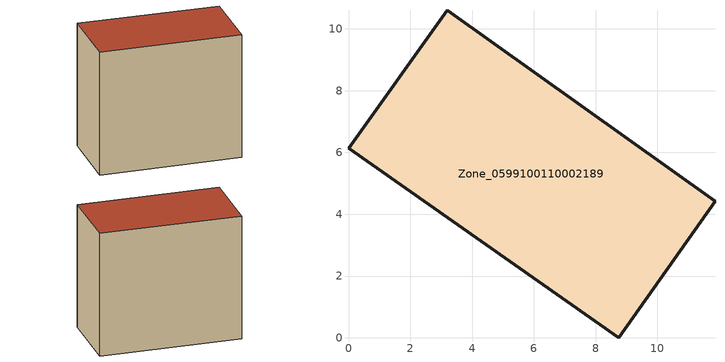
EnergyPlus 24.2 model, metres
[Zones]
Zone_0599100110002189
 floor ground (C_G): 8.75,0 0,6.13 3.19,10.61 11.87,4.41 z4.64
 wall outside (C_F): 8.75,0 11.87,4.41 3.19,10.61 0,6.13 8.75,0 z4.64:14.26
 roof outside (C_R): 0,6.13 8.75,0 11.87,4.41 3.19,10.61 z14.26
[BUILDING]
Pand.0599100110002189: North Axis=0; Terrain=City; Loads Convergence Tolerance Value=0.04; Temperature Convergence Tolerance Value=0.4; Solar Distribution=FullExterior; Maximum Number of Warmup Days=25; Minimum Number of Warmup Days=1
[Site:Location]
Rotterdam.The.Hague.AP_ZH_NLD Design_Conditions: Latitude=51.96; Longitude=4.45; Time Zone=1; Elevation=-4.5
[SITE:GROUNDTEMPERATURE:BUILDINGSURFACE]
18, 18, 18, 18, 18, 18, 18, 18, 18, 18, 18, 18
[MATERIAL] Thermal Absorptance=0.9; Solar Absorptance=0.7; Visible Absorptance=0.7
Name | Roughness | Thickness | Conductivity | Density | Specific Heat
G.TI.2015-2018 | MediumSmooth | 0.15 | 0.0428571 | 540 | 1210
F.TI.2015-2018 | Rough | 0.3 | 0.0666667 | 1920 | 840
R.TI.2015-2018 | MediumRough | 0.2 | 0.0333333 | 1500 | 1000
[CONSTRUCTION]
C_G: G.TI.2015-2018
C_F: F.TI.2015-2018
C_R: R.TI.2015-2018
[ZONE]
Zone_0599100110002189: Type=1; Multiplier=1; Ceiling Height=Autocalculate; Volume=Autocalculate; Floor Area=autocalculate; Part of Total Floor Area=Yes
[ZONEINFILTRATION:DESIGNFLOWRATE]
Infil_Zone_0599100110002189: Zone or ZoneList or Space or SpaceList=Zone_0599100110002189; Schedule=AlwaysOn; Design Flow Rate Calculation Method=Flow/Area; Flow Rate per Floor Area=0.0015; Constant Term Coefficient=1; Temperature Term Coefficient=0; Velocity Term Coefficient=0; Velocity Squared Term Coefficient=0
[HVACTEMPLATE:ZONE:IDEALLOADSAIRSYSTEM]
Zone_0599100110002189: Maximum Heating Supply Air Temperature=50; Minimum Cooling Supply Air Temperature=13; Maximum Heating Supply Air Humidity Ratio=0.0156; Minimum Cooling Supply Air Humidity Ratio=0.0077; Heating Limit=NoLimit; Cooling Limit=NoLimit; Dehumidification Control Type=ConstantSensibleHeatRatio; Cooling Sensible Heat Ratio=0.7; Dehumidification Setpoint=60; Humidification Control Type=None; Humidification Setpoint=30; Outdoor Air Method=None; Outdoor Air Flow Rate per Person=0.00944; Outdoor Air Flow Rate per Zone Floor Area=0; Outdoor Air Flow Rate per Zone=0; Demand Controlled Ventilation Type=None; Outdoor Air Economizer Type=NoEconomizer; Heat Recovery Type=None; Sensible Heat Recovery Effectiveness=0.7; Latent Heat Recovery Effectiveness=0.65
[ZONECONTROL:THERMOSTAT]
ThermostatControl_Zone_0599100110002189: Zone or ZoneList=Zone_0599100110002189; Control Type Schedule=DualSetpointControlType; Control 1=Thermostat_Zone_0599100110002189; Temperature Difference Between Cutout And Setpoint=0
[THERMOSTATSETPOINT:DUALSETPOINT]
Thermostat_Zone_0599100110002189: Heating Setpoint Temperature Schedule=HeatingSetpoint_Zone_0599100110002189; Cooling Setpoint Temperature Schedule=CoolingSetpoint_Zone_0599100110002189
[SCHEDULE:COMPACT]
HeatingSetpoint_Zone_0599100110002189: Through: 12/31, For: AllDays, Until: 24:00, 21
CoolingSetpoint_Zone_0599100110002189: Through: 12/31, For: AllDays, Until: 24:00, 24
DualSetpointControlType: Through: 12/31, For: AllDays, Until: 24:00, 4
AlwaysOn: Through: 12/31, For: AllDays, Until: 24:00, 1
